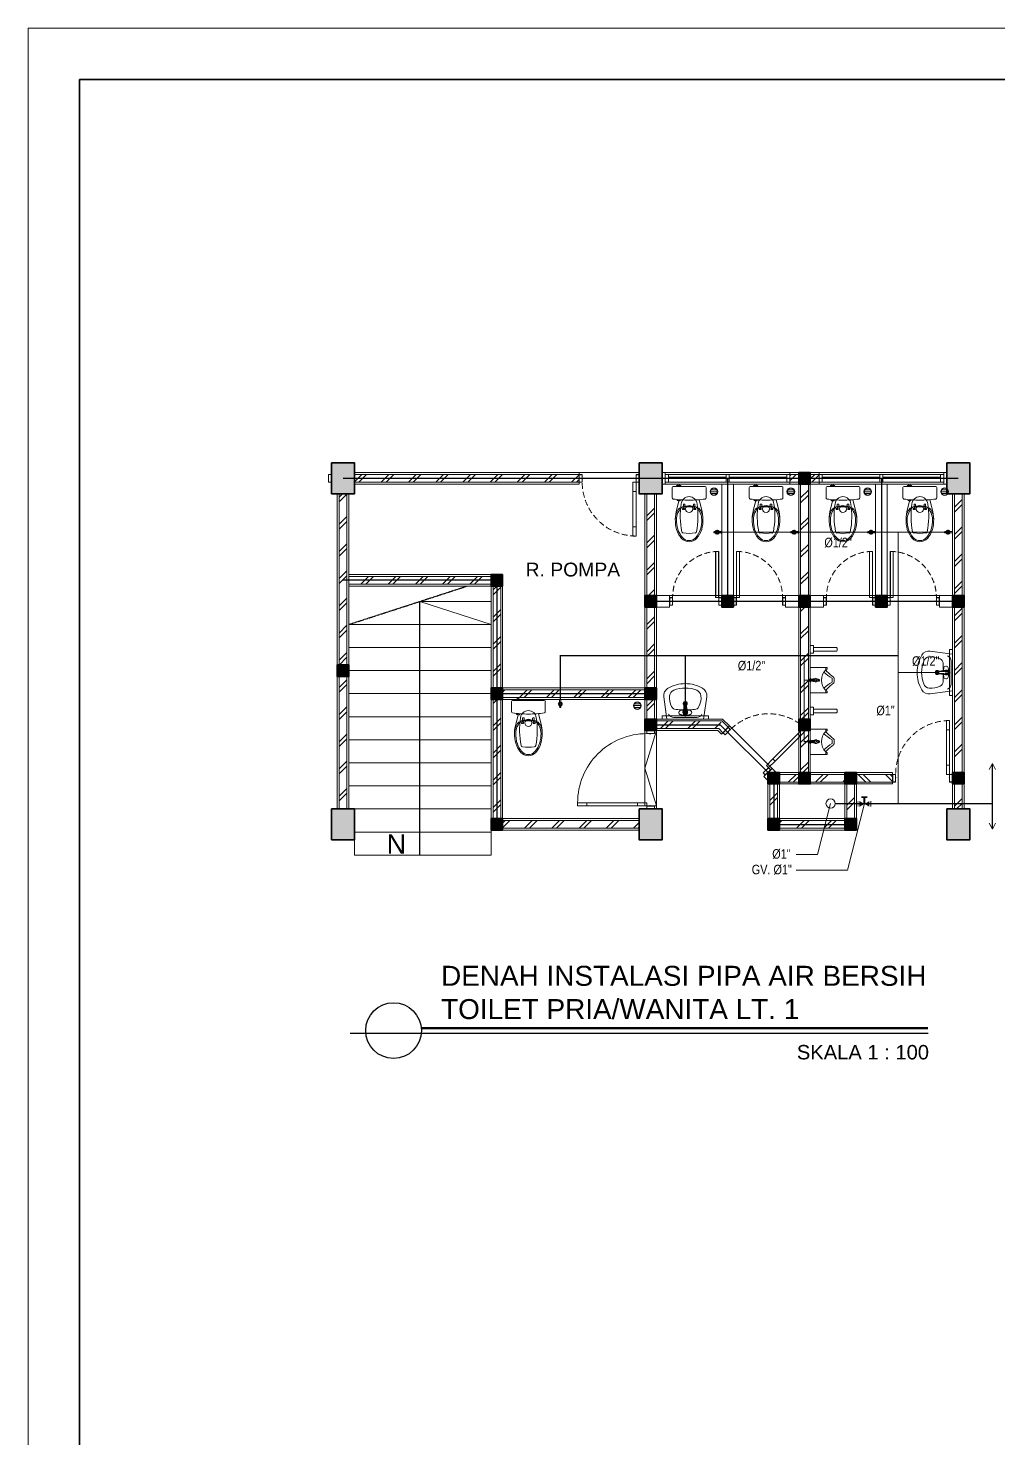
# Model space of a CAD drawing. Header units: millimetres. Extents: x -11 to 37583, y -101 to 28664.
# Drawn here: x 2857 to 6639, y 23164 to 28664 of the extents above; entities that cross this region are included whole.
import ezdxf
from ezdxf.enums import TextEntityAlignment as Align

# ---------------------------------------------------------------- set-up
doc = ezdxf.new("R2010")
doc.units = ezdxf.units.MM
for name, pattern in [('CENTER', [2, 1.25, -0.25, 0.25, -0.25]), ('DASHDOT', [1, 0.5, -0.25, 0, -0.25]), ('DASHED', [0.75, 0.5, -0.25]), ('HIDDEN', [0.375, 0.25, -0.125])]:
    doc.linetypes.add(name, pattern=pattern)
for name, color, linetype, lineweight in [('ars', 11, 'Continuous', 5), ('dinding', 5, 'Continuous', 15), ('GRS KOP', 1, 'Continuous', 35), ('KOLOM', 1, 'Continuous', 30), ('kop', 7, 'Continuous', 20), ('kus', 63, 'Continuous', 15), ('KUSEN', 30, 'Continuous', 15), ('lan', 7, 'Continuous', 15), ('not', 7, 'Continuous', 20), ('PIPA AIR BERSIH', 81, 'CENTER', 18), ('SANITAIR', 4, 'Continuous', 5), ('sol kol', 8, 'Continuous', 0)]:
    doc.layers.add(name, color=color, linetype=linetype, lineweight=lineweight)
doc.layers.add('as', color=1, linetype='Continuous', plot=False)
for name, color, linetype in [('D1', 1, 'Continuous'), ('D2', 3, 'Continuous'), ('HT', 8, 'Continuous')]:
    doc.layers.add(name, color=color, linetype=linetype)
doc.styles.add('BARU', font='complex.shx')
doc.styles.add('NOT', font='ARIALN.TTF')
doc.styles.get("Standard").update_dxf_attribs({"font": 'arial.ttf'})
doc.styles.add('style2', font='verdana.ttf')
pattern_1 = [(45, (4534.62, 22632.39), (-53.033, 53.033), []), (45, (4553.37, 22632.39), (-53.033, 53.033), [])]

# ---------------------------------------------------------------- blocks, each defined once
blk = doc.blocks.new('K1')
at = {"layer": 'KOLOM'}
blk.add_lwpolyline([(0.2, 0.15), (-0.2, 0.15), (-0.2, -0.15), (0.2, -0.15), (0.2, 0.15)], dxfattribs=at)
blk = doc.blocks.new('P 70')
at = {"linetype": 'HIDDEN', "ltscale": 0.3}
blk.add_lwpolyline([(-0.74, 0.1, -0.414214), (-0.04, 0.8, -1.303225)], format="xyb", dxfattribs=at)
for points in [[(-0.04, 0.8), (-0.08, 0.8), (-0.08, 0.68), (-0.04, 0.68)], [(-0.04, 0.68), (-0.08, 0.68), (-0.08, 0.22), (-0.04, 0.22)], [(-0.04, 0.1), (-0.08, 0.1), (-0.08, 0.22), (-0.04, 0.22)], [(-0.735, 0.06), (-0.74, 0.06), (-0.74, 0.061), (-0.74, 0.1), (-0.78, 0.1), (-0.78, 0), (-0.74, 0), (-0.74, 0.056), (-0.735, 0.058)], [(-0.742, 0.002), (-0.778, 0.002), (-0.778, 0.098), (-0.742, 0.098)], [(-0.045, 0.06), (-0.04, 0.06), (-0.04, 0.061), (-0.04, 0.1), (0, 0.1), (0, 0), (-0.04, 0), (-0.04, 0.056), (-0.045, 0.058)], [(-0.038, 0.002), (-0.002, 0.002), (-0.002, 0.098), (-0.038, 0.098)]]:
    blk.add_lwpolyline(points, close=True)
blk = doc.blocks.new('KP')
at = {"layer": 'KOLOM'}
blk.add_lwpolyline([(0.075, -0.075), (-0.075, -0.075), (-0.075, 0.075), (0.075, 0.075), (0.075, -0.075)], dxfattribs=at)
blk = doc.blocks.new('washtafel L237 a')
for p, q in [((-0.279, -0.289), (-0.238, 0)), ((-0.238, 0), (0, 0)), ((0.238, 0), (0, 0)), ((0.279, -0.289), (0.238, 0)), ((-0.148, -0.019), (0, -0.019)), ((0, -0.179), (-0.006, -0.179)), ((0.148, -0.019), (0, -0.019)), ((0, -0.179), (0.006, -0.179)), ((0, -0.193), (-0.007, -0.193)), ((0, -0.202), (-0.007, -0.202)), ((0, -0.193), (0.007, -0.193)), ((0, -0.202), (0.007, -0.202))]:
    blk.add_line(p, q)
for centre, radius in [((-0.011, -0.085), 0.00488), ((0, -0.043), 0.00695), ((0, -0.043), 0.00529), ((0.011, -0.085), 0.00488)]:
    blk.add_circle(centre, radius)
for centre, radius, start, end in [((-0.148, -0.093), 0.0742, 90.0661, 157.5039), ((0.068, -0.281), 0.273, 154.0541, 184.6243), ((-0.117, -0.191), 0.0678, 92.544, 154.459), ((0.012, -2.103), 1.984, 91.1939, 93.8059), ((-0.055, -0.085), 0.0285, 98.132, 275.8135), ((-0.002, -0.336), 0.286, 89.6669, 101.6651), ((-0.049, -0.147), 0.0337, 40.1188, 95.4553), ((0, -0.084), 0.0312, 89.6915, 225.3566), ((-0.528, -0.216), 0.513, 2.5647, 13.8912), ((0.001, -0.2), 0.0272, 129.5111, 54.4666), ((0, -0.084), 0.0231, 89.5833, 212.8124), ((0.001, -0.2), 0.0234, 136.8784, 48.8129), ((-0.04, -0.126), 0.0267, 4.6349, 46.9394), ((-0.045, -0.113), 0.03, 5.694, 32.8124), ((-0.623, -0.171), 0.611, 359.8012, 5.694), ((-0.006, -0.173), 0.006, 179.8012, 270), ((0.002, -0.336), 0.286, 78.3349, 90.3331), ((0, -0.084), 0.0312, 314.6434, 90.3085), ((0, -0.084), 0.0231, 327.1876, 90.4167), ((0.006, -0.173), 0.006, 270, 0.1988), ((0.623, -0.171), 0.611, 174.306, 180.1988), ((0.04, -0.126), 0.0267, 133.0606, 175.3651), ((0.045, -0.113), 0.03, 147.1876, 174.306), ((0.528, -0.216), 0.513, 166.1088, 177.4353), ((0.049, -0.147), 0.0337, 84.5447, 139.8812), ((-0.012, -2.103), 1.984, 86.1941, 88.8061), ((0.055, -0.085), 0.0285, 264.1865, 81.868), ((0.117, -0.191), 0.0678, 25.541, 87.456), ((0.148, -0.093), 0.0742, 22.4961, 89.9339), ((-0.068, -0.281), 0.273, 355.3757, 25.9459), ((-0.17, -0.305), 0.11, 171.786, 240.1395), ((-0.119, -0.294), 0.0858, 186.0548, 250.1625), ((-0.007, -0.184), 0.009, 183.4751, 270), ((-0.007, -0.193), 0.009, 182.5647, 270), ((0.001, -0.2), 0.0119, 184.4951, 2.4242), ((0.007, -0.184), 0.009, 270, 356.5249), ((0.007, -0.193), 0.009, 270, 357.4353), ((0.119, -0.294), 0.0858, 289.8375, 353.9452), ((0.17, -0.305), 0.11, 299.8605, 8.214), ((-0.003, -0.017), 0.443, 239.9631, 270.4171), ((-0.001, 0.003), 0.406, 248.7209, 270.1375), ((0.001, 0.003), 0.406, 269.8625, 291.2791), ((0.003, -0.017), 0.443, 269.5829, 300.0369)]:
    blk.add_arc(centre, radius, start, end)
blk = doc.blocks.new('URINOIR ATAS')
for p, q in [((-0.165, 0), (-0.165, 0.215)), ((-0.16, 0.22), (-0.147, 0.22)), ((-0.133, 0.201), (-0.16, 0.201)), ((-0.133, 0.201), (-0.143, 0.218)), ((-0.027, 0.31), (0, 0.31)), ((-0.02, 0.286), (0, 0.286)), ((0.027, 0.31), (0, 0.31)), ((0.02, 0.286), (0, 0.286)), ((0.133, 0.201), (0.143, 0.218)), ((0.133, 0.201), (0.16, 0.201)), ((0.16, 0.22), (0.147, 0.22)), ((0.165, 0), (0.165, 0.215)), ((-0.165, 0), (0, 0)), ((-0.009, 0.01), (-0.026, 0)), ((-0.013, -0.017), (-0.013, 0)), ((-0.012, 0.117), (0.011, 0.117)), ((-0.011, 0.107), (0.011, 0.107)), ((-0.011, 0.097), (0.011, 0.097)), ((-0.009, 0.112), (-0.009, 0.107)), ((-0.009, 0.01), (0.011, 0.01)), ((-0.007, 0.113), (0.008, 0.113)), ((-0.003, 0.117), (-0.003, 0.113)), ((0.165, 0), (0, 0)), ((0.003, 0.117), (0.003, 0.113)), ((0.009, 0.112), (0.009, 0.107)), ((0.011, 0.01), (0.026, 0)), ((0.013, 0), (0.013, -0.017)), ((0.013, -0.017), (-0.013, -0.017))]:
    blk.add_line(p, q)
for points in [[(-0.011, 0.107, 0.164804), (-0.012, 0.107, 0.105758), (-0.013, 0.106, 0.068984), (-0.014, 0.104, 0.055178), (-0.014, 0.102, 0.055178), (-0.014, 0.1, 0.068984), (-0.013, 0.099, 0.105758), (-0.012, 0.098, 0.164804), (-0.011, 0.097, 0.164804), (-0.01, 0.098, 0.105758), (-0.009, 0.099, 0.068984), (-0.009, 0.1, 0.055178), (-0.009, 0.102, 0.055178), (-0.009, 0.104, 0.068984), (-0.009, 0.106, 0.105758), (-0.01, 0.107, 0.164804)], [(0, 0.097, 0.070821), (0.003, 0.098, 0.082428), (0.005, 0.099, 0.106823), (0.007, 0.101, 0.13413), (0.007, 0.102, 0.13413), (0.007, 0.104, 0.106823), (0.005, 0.106, 0.082428), (0.003, 0.107, 0.070821), (0, 0.107, 0.070821), (-0.003, 0.107, 0.082428), (-0.005, 0.106, 0.106823), (-0.007, 0.104, 0.13413), (-0.007, 0.102, 0.13413), (-0.007, 0.101, 0.106823), (-0.005, 0.099, 0.082428), (-0.003, 0.098, 0.070821)], [(0.011, 0.107, 0.164804), (0.01, 0.107, 0.105758), (0.009, 0.106, 0.068984), (0.009, 0.104, 0.055178), (0.008, 0.102, 0.055178), (0.009, 0.1, 0.068984), (0.009, 0.099, 0.105758), (0.01, 0.098, 0.164804), (0.011, 0.097, 0.164804), (0.012, 0.098, 0.105758), (0.013, 0.099, 0.068984), (0.013, 0.1, 0.055178), (0.014, 0.102, 0.055178), (0.014, 0.104, 0.068984), (0.013, 0.106, 0.105758), (0.012, 0.107, 0.164804)]]:
    blk.add_lwpolyline(points, format="xyb", close=True)
blk.add_lwpolyline([(0.007, 0.061), (0.013, 0.072), (0.007, 0.082), (-0.006, 0.082), (-0.012, 0.072), (-0.006, 0.061)], close=True)
for centre, radius in [((0, 0.072), 0.025), ((0, 0.032), 0.0106), ((0, 0.032), 0.00723)]:
    blk.add_circle(centre, radius)
for centre, radius, start, end in [((-0.16, 0.215), 0.005, 90, 180), ((-0.16, 0.196), 0.005, 90, 180), ((-0.147, 0.215), 0.005, 30.5859, 90), ((-0.151, 0.256), 0.055, 287.3602, 311.4179), ((0.001, 0.332), 0.187, 224.1477, 269.6422), ((-0.614, 0.718), 0.709, 314.7654, 324.2179), ((-0.477, 0.536), 0.518, 315.9836, 330.7336), ((-0.027, 0.295), 0.0148, 90, 144.2179), ((-0.02, 0.28), 0.00593, 90, 150.7336), ((-0.001, 0.332), 0.187, 270.3578, 315.8523), ((0.02, 0.28), 0.00593, 29.2664, 90), ((0.477, 0.536), 0.518, 209.2664, 224.0164), ((0.027, 0.295), 0.0148, 35.7821, 90), ((0.614, 0.718), 0.709, 215.7821, 225.2346), ((0.151, 0.256), 0.055, 228.5821, 252.6398), ((0.147, 0.215), 0.005, 90, 149.4141), ((0.16, 0.215), 0.005, 0, 90), ((0.16, 0.196), 0.005, 0, 90), ((0.12, 0.057), 0.137, 181.3482, 199.9236), ((0, 0.106), 0.0162, 43.0169, 136.9831), ((-0.007, 0.112), 0.00119, 90, 180), ((0.008, 0.112), 0.00119, 0, 90), ((-0.19, 0.062), 0.208, 345.4703, 357.6692)]:
    blk.add_arc(centre, radius, start, end)
blk = doc.blocks.new('P 60')
at = {"linetype": 'HIDDEN', "ltscale": 0.3}
blk.add_lwpolyline([(-0.64, 0.1, -0.414214), (-0.04, 0.7, -1.303225)], format="xyb", dxfattribs=at)
for points in [[(-0.04, 0.7), (-0.04, 0.1), (-0.08, 0.1), (-0.08, 0.7)], [(-0.042, 0.698), (-0.042, 0.102), (-0.078, 0.102), (-0.078, 0.698)], [(-0.635, 0.06), (-0.64, 0.06), (-0.64, 0.061), (-0.64, 0.1), (-0.68, 0.1), (-0.68, 0), (-0.64, 0), (-0.64, 0.056), (-0.635, 0.058)], [(-0.642, 0.002), (-0.678, 0.002), (-0.678, 0.098), (-0.642, 0.098)], [(-0.045, 0.06), (-0.04, 0.06), (-0.04, 0.061), (-0.04, 0.1), (0, 0.1), (0, 0), (-0.04, 0), (-0.04, 0.056), (-0.045, 0.058)], [(-0.038, 0.002), (-0.002, 0.002), (-0.002, 0.098), (-0.038, 0.098)]]:
    blk.add_lwpolyline(points, close=True)
blk = doc.blocks.new('KRAN ATAS')
for p, q in [((-0.019, 0.001), (-0.019, 0)), ((-0.019, 0), (0, 0)), ((-0.018, 0.002), (0, 0.002)), ((-0.009, 0.006), (-0.009, 0.04)), ((0.018, 0.002), (0, 0.002)), ((0.019, 0), (0, 0)), ((0.009, 0.006), (0.009, 0.04)), ((0.019, 0.001), (0.019, 0))]:
    blk.add_line(p, q)
for centre, radius, start, end in [((-0.021, 0.06), 0.0057, 92.509, 270.0343), ((-0.02, 0.06), 0.0057, 105.45, 257.2407), ((0, 0.06), 0.0223, 89.786, 270.2141), ((-0.015, 0.075), 0.0057, 47.464, 224.6597), ((-0.015, 0.074), 0.0057, 60.3207, 212.5415), ((-0.014, 0.046), 0.0057, 154.4974, 295.7282), ((-0.015, 0.045), 0.0057, 142.579, 307.6346), ((-0.018, 0.001), 0.0005, 90, 180), ((0, 0.06), 0.0162, 89.7094, 270.2949), ((-0.013, 0.006), 0.004, 270, 0), ((-0.041, 0.09), 0.0331, 343.1048, 7.2203), ((0, 0.06), 0.0102, 89.532, 270.4679), ((0, 0.096), 0.00865, 90, 191.4881), ((0, 0.08), 0.0057, 89.095, 165.324), ((0, 0.079), 0.0057, 89.095, 152.5938), ((0, 0.041), 0.0057, 205.9652, 266.0615), ((0, 0.04), 0.0057, 191.86, 266.0615), ((0, 0.096), 0.00865, 348.5119, 90), ((0, 0.08), 0.0057, 14.676, 90.905), ((0, 0.079), 0.0057, 27.4062, 90.905), ((0, 0.06), 0.0223, 269.7859, 90.214), ((0, 0.06), 0.0162, 269.7051, 90.2906), ((0, 0.06), 0.0102, 269.5321, 90.468), ((0, 0.04), 0.0057, 273.9385, 348.14), ((0, 0.041), 0.0057, 273.9385, 334.0348), ((0.041, 0.09), 0.0331, 172.7797, 196.8952), ((0.013, 0.006), 0.004, 180, 270), ((0.015, 0.045), 0.0057, 232.3654, 37.421), ((0.015, 0.075), 0.0057, 315.3403, 132.536), ((0.015, 0.074), 0.0057, 327.4585, 119.6793), ((0.014, 0.046), 0.0057, 244.2718, 25.5026), ((0.018, 0.001), 0.0005, 0, 90), ((0.021, 0.06), 0.0057, 269.9657, 87.491), ((0.02, 0.06), 0.0057, 282.7593, 74.55)]:
    blk.add_arc(centre, radius, start, end)
blk = doc.blocks.new('CLOSET ATAS')
for p, q in [((0, 0.207), (0, 0)), ((0.014, 0.22), (0.148, 0.22)), ((0, -0.206), (0, 0)), ((0.171, 0.13), (0.294, 0.161)), ((0.228, 0.073), (0.228, 0.058)), ((0.231, 0.075), (0.273, 0.075)), ((0.231, 0.055), (0.256, 0.055)), ((0.256, 0.055), (0.259, 0.063)), ((0.256, 0.055), (0.256, 0)), ((0.256, -0.055), (0.256, 0)), ((0.259, 0.063), (0.273, 0.063)), ((0.266, 0.075), (0.266, 0.088)), ((0.266, 0.063), (0.266, 0)), ((0.266, -0.063), (0.266, 0)), ((0.273, 0.075), (0.273, 0.063)), ((0.282, 0.125), (0.282, 0.107)), ((0.285, 0.085), (0.285, 0.065)), ((0.296, 0.088), (0.288, 0.088)), ((0.296, 0.062), (0.288, 0.062)), ((0.299, 0.085), (0.299, 0.065)), ((-0.013, -0.124), (-0.031, -0.124)), ((-0.031, -0.124), (-0.031, -0.146)), ((-0.031, -0.146), (-0.013, -0.146)), ((-0.013, -0.107), (-0.013, -0.164)), ((0.171, -0.138), (0.185, -0.138)), ((0.173, -0.116), (0.185, -0.116)), ((0.173, -0.151), (0.173, -0.138)), ((0.175, -0.154), (0.182, -0.154)), ((0.184, -0.138), (0.184, -0.151)), ((0.188, -0.119), (0.188, -0.136)), ((0.188, -0.134), (0.294, -0.161)), ((0.228, -0.073), (0.228, -0.058)), ((0.231, -0.055), (0.256, -0.055)), ((0.231, -0.075), (0.273, -0.075)), ((0.256, -0.055), (0.259, -0.063)), ((0.259, -0.063), (0.273, -0.063)), ((0.266, -0.075), (0.266, -0.088)), ((0.273, -0.075), (0.273, -0.063)), ((0.282, -0.125), (0.282, -0.107)), ((0.285, -0.065), (0.285, -0.085)), ((0.296, -0.062), (0.288, -0.062)), ((0.296, -0.088), (0.288, -0.088)), ((0.299, -0.065), (0.299, -0.085)), ((0.014, -0.22), (0.148, -0.22))]:
    blk.add_line(p, q)
blk.add_circle((0.292, 0), 0.046)
for centre, radius, start, end in [((0.014, 0.207), 0.0135, 90, 180), ((0.148, 0.205), 0.015, 8.087, 90), ((-1.27, 0.004), 1.447, 359.8599, 8.087), ((0.235, 0), 0.103, 95.4936, 264.5064), ((-1.27, -0.004), 1.447, 351.913, 0.1401), ((0.385, -0.951), 1.066, 79.0461, 98.6197), ((0.231, 0.073), 0.00271, 90, 180), ((0.231, 0.058), 0.00271, 180, 270), ((0.271, 0.088), 0.005, 138.7405, 180), ((0.429, -0.051), 0.215, 89.4826, 138.7405), ((0.287, 0.125), 0.005, 128.7411, 180), ((0.429, -0.051), 0.231, 89.4826, 128.7411), ((0.288, 0.085), 0.00307, 90, 180), ((0.288, 0.065), 0.00307, 180, 270), ((0.431, -0.32), 0.5, 75.2789, 105.8515), ((0.296, 0.085), 0.00307, 0, 90), ((0.296, 0.065), 0.00307, 270, 0), ((0.431, -0.32), 0.484, 75.2789, 90), ((0.465, -0.141), 0.302, 48.5371, 73.1314), ((0.465, -0.141), 0.318, 48.5371, 73.1314), ((0.585, 0.076), 0.02, 7.8459, 81.6038), ((0.035, 0), 0.575, 352.1541, 7.8459), ((0.59, 0), 0.114, 0, 48.6581), ((0.59, 0), 0.114, 311.3419, 0), ((0.59, 0), 0.13, 0, 48.6581), ((0.59, 0), 0.13, 311.3419, 0), ((-0.016, -0.123), 0.0171, 24.4122, 79.3868), ((-0.016, -0.147), 0.0171, 280.6132, 335.5878), ((0.175, -0.151), 0.00271, 180, 270), ((0.182, -0.151), 0.00271, 270, 0), ((0.185, -0.119), 0.00271, 0, 90), ((0.185, -0.136), 0.00271, 270, 0), ((0.385, 0.948), 1.063, 261.358, 280.9763), ((0.231, -0.058), 0.00271, 90, 180), ((0.231, -0.073), 0.00271, 180, 270), ((0.271, -0.088), 0.005, 180, 221.2595), ((0.429, 0.051), 0.215, 221.2595, 270.5174), ((0.287, -0.125), 0.005, 180, 231.2589), ((0.429, 0.051), 0.231, 231.2589, 270.5174), ((0.288, -0.065), 0.00307, 90, 180), ((0.288, -0.085), 0.00307, 180, 270), ((0.431, 0.32), 0.5, 254.1485, 284.7211), ((0.296, -0.065), 0.00307, 0, 90), ((0.296, -0.085), 0.00307, 270, 0), ((0.431, 0.32), 0.484, 270, 284.7211), ((0.465, 0.141), 0.302, 286.8686, 311.4629), ((0.465, 0.141), 0.318, 286.8686, 311.4629), ((0.585, -0.076), 0.02, 278.3962, 352.1541), ((0.014, -0.206), 0.0135, 180, 270), ((0.148, -0.205), 0.015, 270, 351.913)]:
    blk.add_arc(centre, radius, start, end)
blk = doc.blocks.new('*X4')
at = {"color": 0}
for p, q in [((18.491, 19.193), (18.579, 19.193)), ((18.499, 19.218), (18.572, 19.218)), ((18.499, 19.168), (18.572, 19.168))]:
    blk.add_line(p, q, dxfattribs=at)
blk = doc.blocks.new('SFLOOR')
for radius in [0.05, 0.0442]:
    blk.add_circle((0, 0), radius)
blk.add_blockref('*X4', (-18.535, -19.193))
blk = doc.blocks.new('NOTASI RUANG')
at = {"layer": 'not'}
for height, p in [(0.26, (-0.011, 0.3)), (0.175, (-0.009, -0.017))]:
    blk.add_attdef('RUANG', text='', height=height, dxfattribs=at).set_placement(p, align=Align.MIDDLE_CENTER)
blk = doc.blocks.new('GV')
at = {"layer": 'PIPA AIR BERSIH'}
h = blk.add_hatch(color=256, dxfattribs=at)
h.paths.add_polyline_path([(-64, -51), (-64, -125), (0, -88)])
h.paths.add_polyline_path([(0, -88), (65, -125), (65, -51)])
at = {"layer": 'PIPA AIR BERSIH', "linetype": 'DASHDOT', "ltscale": 500}
for points, const_width in [([(39, 0), (-39, 0)], 25), ([(0, -84), (0, 0)], 25), ([(-83, -51), (-83, -125)], 10), ([(83, -51), (83, -125)], 10)]:
    blk.add_lwpolyline(points, dxfattribs=dict(at, const_width=const_width))
blk = doc.blocks.new('kop')
at = {"layer": 'GRS KOP'}
blk.add_lwpolyline([(1, 54), (83, 54), (83, 1), (1, 1)], close=True, dxfattribs=at)
at = {"layer": 'kop', "color": 7}
for p, q in [((84, 55), (0, 55)), ((0, 55), (0, 0))]:
    blk.add_line(p, q, dxfattribs=at)
at = {"layer": 'kop', "style": 'BARU', "flags": 4}
for p, height in [((73.8, 5.4), 0.35), ((80.303, 5.382), 0.25), ((73.8, 4.9), 0.35), ((80.303, 4.882), 0.25), ((73.8, 4.4), 0.35), ((80.303, 4.382), 0.25)]:
    blk.add_attdef('-', p, '', height=height, dxfattribs=at)
at = {"layer": 'kop', "flags": 4}
for tag, p in [('AR-00', (78.057, 2.648)), ('00', (81.238, 2.647))]:
    blk.add_attdef(tag, text='', height=0.35, dxfattribs=at).set_placement(p, align=Align.MIDDLE)

msp = doc.modelspace()

# ---------------------------------------------------------------- hatches: boundary and pattern name
at = {"layer": 'ars'}
h = msp.add_hatch(dxfattribs=at)
h.set_pattern_fill('TEMBOK', color=256, scale=75)
h.set_pattern_definition(pattern_1)
h.paths.add_polyline_path([(4129.6, 26922.4), (5005.6, 26922.4), (5005.6, 26892.4), (4129.6, 26892.4)])
h = msp.add_hatch(dxfattribs=at)
h.set_pattern_fill('TEMBOK', color=256, scale=75)
h.set_pattern_definition([(45, (5650.62, 23982.39), (-53.033, 53.033), []), (45, (5669.37, 23982.39), (-53.033, 53.033), [])])
h.paths.add_polyline_path([(5862.1, 26922.4), (5827.6, 26922.4), (5827.6, 26892.4), (5862.1, 26892.4)])
h = msp.add_hatch(dxfattribs=at)
h.set_pattern_fill('TEMBOK', color=256, scale=75)
h.set_pattern_definition([(45, (5742.12, 23982.39), (-53.033, 53.033), []), (45, (5760.87, 23982.39), (-53.033, 53.033), [])])
h.paths.add_polyline_path([(5941.6, 26922.4), (5907.1, 26922.4), (5907.1, 26892.4), (5941.6, 26892.4)])
h = msp.add_hatch(dxfattribs=at)
h.set_pattern_fill('TEMBOK', color=256, scale=75)
h.set_pattern_definition(pattern_1)
h.paths.add_polyline_path([(4099.6, 25617.4), (4099.6, 26847.4), (4069.6, 26847.4), (4069.6, 25617.4)])
h = msp.add_hatch(dxfattribs=at)
h.set_pattern_fill('TEMBOK', color=256, scale=75)
h.set_pattern_definition(pattern_1)
h.paths.add_polyline_path([(5299.6, 26089.9), (5299.6, 26847.4), (5269.6, 26847.4), (5269.6, 26089.9)])
h = msp.add_hatch(dxfattribs=at)
h.set_pattern_fill('TEMBOK', color=256, scale=75)
h.set_pattern_definition(pattern_1)
h.paths.add_polyline_path([(5869.6, 26884.9), (5869.6, 25759.9), (5899.6, 25759.9), (5899.6, 26884.9)])
h = msp.add_hatch(dxfattribs=at)
h.set_pattern_fill('TEMBOK', color=256, scale=75)
h.set_pattern_definition(pattern_1)
h.paths.add_polyline_path([(6499.6, 25617.4), (6499.6, 26847.4), (6469.6, 26847.4), (6469.6, 25617.4)])
h = msp.add_hatch(dxfattribs=at)
h.set_pattern_fill('TEMBOK', color=256, scale=75)
h.set_pattern_definition(pattern_1)
h.paths.add_polyline_path([(4107.1, 26524.9), (4662.1, 26524.9), (4662.1, 26494.9), (4107.1, 26494.9)])
h = msp.add_hatch(dxfattribs=at)
h.set_pattern_fill('TEMBOK', color=256, scale=75)
h.set_pattern_definition([(45, (4542.12, 22632.39), (-53.033, 53.033), []), (45, (4560.87, 22632.39), (-53.033, 53.033), [])])
h.paths.add_polyline_path([(4699.6, 25579.9), (4699.6, 26487.4), (4669.6, 26487.4), (4669.6, 25579.9)])
h = msp.add_hatch(dxfattribs=at)
h.set_pattern_fill('TEMBOK', color=256, scale=75)
h.set_pattern_definition(pattern_1)
h.paths.add_polyline_path([(5262.1, 26082.4), (4677.1, 26082.4), (4677.1, 26052.4), (5262.1, 26052.4)])
h = msp.add_hatch(dxfattribs=at)
h.set_pattern_fill('TEMBOK', color=256, scale=75)
h.set_pattern_definition(pattern_1)
h.paths.add_polyline_path([(5269.6, 26044.9), (5269.6, 25968.4), (5299.6, 25968.4), (5299.6, 26044.9)])
h = msp.add_hatch(dxfattribs=at)
h.set_pattern_fill('TEMBOK', color=256, scale=75)
h.set_pattern_definition([(45, (4534.62, 23020.89), (-53.033, 53.033), []), (45, (4553.37, 23020.89), (-53.033, 53.033), [])])
h.paths.add_polyline_path([(5307.1, 25960.9), (5562.3, 25960.9), (5549.9, 25930.9), (5307.1, 25930.9)])
h = msp.add_hatch(dxfattribs=at)
h.set_pattern_fill('TEMBOK', color=256, scale=75)
h.set_pattern_definition(pattern_1)
h.paths.add_polyline_path([(6042.1, 25752.4), (5787.1, 25752.4), (5787.1, 25722.4), (6042.1, 25722.4)])
h = msp.add_hatch(dxfattribs=at)
h.set_pattern_fill('TEMBOK', color=256, scale=75)
h.set_pattern_definition([(135, (7992.12, 22812.39), (53.033, 53.033), []), (135, (7973.37, 22812.39), (53.033, 53.033), [])])
h.paths.add_polyline_path([(6087.1, 25752.4), (6228.1, 25752.4), (6228.1, 25722.4), (6087.1, 25722.4)])
h = msp.add_hatch(dxfattribs=at)
h.set_pattern_fill('TEMBOK', color=256, scale=75)
h.set_pattern_definition(pattern_1)
h.paths.add_polyline_path([(5749.6, 25714.9), (5749.6, 25579.9), (5779.6, 25579.9), (5779.6, 25714.9)])
h = msp.add_hatch(dxfattribs=at)
h.set_pattern_fill('TEMBOK', color=256, scale=75)
h.set_pattern_definition(pattern_1)
h.paths.add_polyline_path([(6049.6, 25714.9), (6049.6, 25579.9), (6079.6, 25579.9), (6079.6, 25714.9)])
h = msp.add_hatch(dxfattribs=at)
h.set_pattern_fill('TEMBOK', color=256, scale=75)
h.set_pattern_definition(pattern_1)
h.paths.add_polyline_path([(5239.6, 25572.4), (4707.1, 25572.4), (4707.1, 25542.4), (5239.6, 25542.4)])
h = msp.add_hatch(dxfattribs=at)
h.set_pattern_fill('TEMBOK', color=256, scale=75)
h.set_pattern_definition(pattern_1)
h.paths.add_polyline_path([(6042.1, 25572.4), (5787.1, 25572.4), (5787.1, 25542.4), (6042.1, 25542.4)])
at = {"layer": 'sol kol'}
for points in [[(4039.6, 26967.4), (4039.6, 26847.4), (4129.6, 26847.4), (4129.6, 26967.4)], [(5239.6, 26967.4), (5239.6, 26847.4), (5329.6, 26847.4), (5329.6, 26967.4)], [(6439.6, 26967.4), (6439.6, 26847.4), (6529.6, 26847.4), (6529.6, 26967.4)], [(5862.1, 26929.9), (5907.1, 26929.9), (5907.1, 26884.9), (5862.1, 26884.9)], [(4707.1, 26532.4), (4662.1, 26532.4), (4662.1, 26487.4), (4707.1, 26487.4)], [(5262.1, 26449.9), (5307.1, 26449.9), (5307.1, 26404.9), (5262.1, 26404.9)], [(5562.1, 26449.9), (5607.1, 26449.9), (5607.1, 26404.9), (5562.1, 26404.9)], [(5862.1, 26449.9), (5907.1, 26449.9), (5907.1, 26404.9), (5862.1, 26404.9)], [(6162.1, 26449.9), (6207.1, 26449.9), (6207.1, 26404.9), (6162.1, 26404.9)], [(6462.1, 26449.9), (6507.1, 26449.9), (6507.1, 26404.9), (6462.1, 26404.9)], [(4107.1, 26179.9), (4062.1, 26179.9), (4062.1, 26134.9), (4107.1, 26134.9)], [(4707.1, 26089.9), (4662.1, 26089.9), (4662.1, 26044.9), (4707.1, 26044.9)], [(5307.1, 26089.9), (5262.1, 26089.9), (5262.1, 26044.9), (5307.1, 26044.9)], [(5307.1, 25968.4), (5262.1, 25968.4), (5262.1, 25923.4), (5307.1, 25923.4)], [(5862.1, 25968.4), (5907.1, 25968.4), (5907.1, 25923.4), (5862.1, 25923.4)], [(5742.1, 25759.9), (5787.1, 25759.9), (5787.1, 25714.9), (5742.1, 25714.9)], [(5862.1, 25759.9), (5907.1, 25759.9), (5907.1, 25714.9), (5862.1, 25714.9)], [(6042.1, 25759.9), (6087.1, 25759.9), (6087.1, 25714.9), (6042.1, 25714.9)], [(6462.1, 25759.9), (6507.1, 25759.9), (6507.1, 25714.9), (6462.1, 25714.9)], [(4039.6, 25617.4), (4039.6, 25497.4), (4129.6, 25497.4), (4129.6, 25617.4)], [(4707.1, 25579.9), (4662.1, 25579.9), (4662.1, 25534.9), (4707.1, 25534.9)], [(5239.6, 25617.4), (5239.6, 25497.4), (5329.6, 25497.4), (5329.6, 25617.4)], [(5742.1, 25579.9), (5787.1, 25579.9), (5787.1, 25534.9), (5742.1, 25534.9)], [(6042.1, 25579.9), (6087.1, 25579.9), (6087.1, 25534.9), (6042.1, 25534.9)], [(6439.6, 25617.4), (6439.6, 25497.4), (6529.6, 25497.4), (6529.6, 25617.4)]]:
    msp.add_hatch(color=256, dxfattribs=at).paths.add_polyline_path(points)

# ---------------------------------------------------------------- linework, layer by layer
at = {"linetype": 'DASHDOT'}
msp.add_line((4107.1, 26337.4), (4569.6, 26487.4), dxfattribs=at)
msp.add_line((4384.6, 25437.4), (4384.6, 26427.4))
at = {"layer": 'ars'}
for p, q in [((5307.1, 25960.9), (5562.3, 25960.9)), ((5307.1, 25930.9), (5307.1, 25960.9)), ((5587.3, 25936), (5562.3, 25960.9)), ((5549.9, 25930.9), (5307.1, 25930.9)), ((5566, 25914.7), (5549.9, 25930.9))]:
    msp.add_line(p, q, dxfattribs=at)
for points in [[(4129.6, 26922.4), (5005.6, 26922.4), (5005.6, 26892.4), (4129.6, 26892.4)], [(5862.1, 26922.4), (5827.6, 26922.4), (5827.6, 26892.4), (5862.1, 26892.4)], [(5941.6, 26922.4), (5907.1, 26922.4), (5907.1, 26892.4), (5941.6, 26892.4)], [(4099.6, 25617.4), (4099.6, 26847.4), (4069.6, 26847.4), (4069.6, 25617.4)], [(5299.6, 26089.9), (5299.6, 26847.4), (5269.6, 26847.4), (5269.6, 26089.9)], [(5869.6, 26884.9), (5869.6, 25759.9), (5899.6, 25759.9), (5899.6, 26884.9)], [(6499.6, 25617.4), (6499.6, 26847.4), (6469.6, 26847.4), (6469.6, 25617.4)], [(4107.1, 26524.9), (4662.1, 26524.9), (4662.1, 26494.9), (4107.1, 26494.9)], [(4699.6, 25579.9), (4699.6, 26487.4), (4669.6, 26487.4), (4669.6, 25579.9)], [(5920.1, 26224.9), (5920.1, 26254.9), (5907.1, 26254.9), (5907.1, 26224.9)], [(5262.1, 26082.4), (4677.1, 26082.4), (4677.1, 26052.4), (5262.1, 26052.4)], [(5269.6, 26044.9), (5269.6, 25968.4), (5299.6, 25968.4), (5299.6, 26044.9)], [(5920.1, 25984.9), (5920.1, 26014.9), (5907.1, 26014.9), (5907.1, 25984.9)], [(6042.1, 25752.4), (5787.1, 25752.4), (5787.1, 25722.4), (6042.1, 25722.4)], [(6087.1, 25752.4), (6228.1, 25752.4), (6228.1, 25722.4), (6087.1, 25722.4)], [(5749.6, 25714.9), (5749.6, 25579.9), (5779.6, 25579.9), (5779.6, 25714.9)], [(6049.6, 25714.9), (6049.6, 25579.9), (6079.6, 25579.9), (6079.6, 25714.9)], [(5239.6, 25572.4), (4707.1, 25572.4), (4707.1, 25542.4), (5239.6, 25542.4)], [(6042.1, 25572.4), (5787.1, 25572.4), (5787.1, 25542.4), (6042.1, 25542.4)]]:
    msp.add_lwpolyline(points, close=True, dxfattribs=at)
at = {"layer": 'as'}
for p, q in [((4684.6, 26509.9), (4084.6, 26509.9)), ((4684.6, 26509.9), (4684.6, 25557.4)), ((4684.6, 26067.4), (5284.6, 26067.4)), ((5284.6, 25945.9), (5556.1, 25945.9))]:
    msp.add_line(p, q, dxfattribs=at)
for points in [[(5284.6, 26907.4), (4084.6, 26907.4)], [(6484.6, 26907.4), (5284.6, 26907.4)], [(5584.6, 26907.4), (5584.6, 26427.4)], [(6184.6, 26907.4), (6184.6, 26427.4)], [(5884.6, 26427.4), (5284.6, 26427.4)], [(6484.6, 26427.4), (5884.6, 26427.4)], [(5556.1, 25945.9), (5764.6, 25737.4), (5764.6, 25557.4), (6064.6, 25557.4)]]:
    msp.add_lwpolyline(points, dxfattribs=at)
at = {"layer": 'D1', "color": 7, "const_width": 8.75}
msp.add_lwpolyline([(4389.6, 24762.2), (6367, 24762.2)], dxfattribs=at)
at = {"layer": 'D1', "color": 7}
msp.add_circle((4281.5, 24752.7), 108.6, dxfattribs=at)
at = {"layer": 'D2', "color": 3, "linetype": 'DASHED', "ltscale": 50, "const_width": 4.54}
for points in [[(5544, 26697.3), (6444.1, 26697.3)], [(6250, 26697.3), (6250, 25638.4), (6004.8, 25638.4)], [(6250, 26215.9), (4932.1, 26215.9), (4932.1, 26044.9)], [(5419.6, 25979.3), (5419.6, 26215.9)], [(5883.6, 26119.9), (5883.6, 26215.9)], [(6398.6, 26150.2), (6250, 26150.2)], [(5916.7, 26119.9), (5883.6, 26119.9), (5883.6, 25879.9), (5916.7, 25879.9)], [(6617.5, 25539.2), (6617.5, 25794.3)], [(6250, 25638.4), (6617.5, 25638.4)]]:
    msp.add_lwpolyline(points, dxfattribs=at)
at = {"layer": 'dinding'}
for p, q in [((5307.1, 25968.4), (5565.4, 25968.4)), ((5307.1, 25923.4), (5307.1, 25968.4)), ((5592.6, 25941.3), (5565.4, 25968.4)), ((5546.8, 25923.4), (5307.1, 25923.4)), ((5560.7, 25909.4), (5546.8, 25923.4)), ((5560.7, 25909.4), (5592.6, 25941.3)), ((5758, 25775.8), (5726.2, 25744)), ((5742.1, 25728.1), (5726.2, 25744)), ((5773.9, 25759.9), (5758, 25775.8))]:
    msp.add_line(p, q, dxfattribs=at)
for points in [[(4129.6, 26929.9), (5005.6, 26929.9), (5005.6, 26884.9), (4129.6, 26884.9)], [(5329.6, 26929.9), (5341.6, 26929.9), (5341.6, 26884.9), (5329.6, 26884.9)], [(5827.6, 26929.9), (5862.1, 26929.9), (5862.1, 26884.9), (5827.6, 26884.9)], [(5941.6, 26929.9), (5907.1, 26929.9), (5907.1, 26884.9), (5941.6, 26884.9)], [(6439.6, 26929.9), (6427.6, 26929.9), (6427.6, 26884.9), (6439.6, 26884.9)], [(4107.1, 25617.4), (4107.1, 26847.4), (4062.1, 26847.4), (4062.1, 25617.4)], [(5307.1, 26089.9), (5307.1, 26847.4), (5262.1, 26847.4), (5262.1, 26089.9)], [(5562.1, 26884.9), (5562.1, 26449.9), (5607.1, 26449.9), (5607.1, 26884.9)], [(5862.1, 26884.9), (5862.1, 25759.9), (5907.1, 25759.9), (5907.1, 26884.9)], [(6162.1, 26884.9), (6162.1, 26449.9), (6207.1, 26449.9), (6207.1, 26884.9)], [(6507.1, 25617.4), (6507.1, 26847.4), (6462.1, 26847.4), (6462.1, 25617.4)], [(4107.1, 26532.4), (4662.1, 26532.4), (4662.1, 26487.4), (4107.1, 26487.4)], [(4707.1, 25579.9), (4707.1, 26487.4), (4662.1, 26487.4), (4662.1, 25579.9)], [(5358.1, 26449.9), (5307.1, 26449.9), (5307.1, 26404.9), (5358.1, 26404.9)], [(5862.1, 26449.9), (5811.1, 26449.9), (5811.1, 26404.9), (5862.1, 26404.9)], [(5958.1, 26449.9), (5907.1, 26449.9), (5907.1, 26404.9), (5958.1, 26404.9)], [(6462.1, 26449.9), (6411.1, 26449.9), (6411.1, 26404.9), (6462.1, 26404.9)], [(5262.1, 26089.9), (4677.1, 26089.9), (4677.1, 26044.9), (5262.1, 26044.9)], [(5307.1, 25968.4), (5262.1, 25968.4), (5262.1, 26044.9), (5307.1, 26044.9)], [(6042.1, 25759.9), (5787.1, 25759.9), (5787.1, 25714.9), (6042.1, 25714.9)], [(6087.1, 25759.9), (6228.1, 25759.9), (6228.1, 25714.9), (6087.1, 25714.9)], [(5742.1, 25714.9), (5742.1, 25579.9), (5787.1, 25579.9), (5787.1, 25714.9)], [(6042.1, 25714.9), (6042.1, 25579.9), (6087.1, 25579.9), (6087.1, 25714.9)], [(5239.6, 25579.9), (4707.1, 25579.9), (4707.1, 25534.9), (5239.6, 25534.9)], [(6042.1, 25579.9), (5787.1, 25579.9), (5787.1, 25534.9), (6042.1, 25534.9)]]:
    msp.add_lwpolyline(points, close=True, dxfattribs=at)
at = {"layer": 'HT'}
msp.add_line((4112.7, 24743.2), (6367, 24743.2), dxfattribs=at)
at = {"layer": 'kop', "color": 7}
for p, q in [((19656.5, 28663.9), (2856.5, 28663.9)), ((2856.5, 28663.9), (2856.5, 17663.9))]:
    msp.add_line(p, q, dxfattribs=at)
at = {"layer": 'kus'}
for p, q in [((5353.6, 26922.4), (5578.6, 26922.4)), ((5590.6, 26922.4), (5815.6, 26922.4)), ((6178.6, 26922.4), (5953.6, 26922.4)), ((6415.6, 26922.4), (6190.6, 26922.4)), ((5353.6, 26892.4), (5578.6, 26892.4)), ((5590.6, 26892.4), (5815.6, 26892.4)), ((6178.6, 26892.4), (5953.6, 26892.4)), ((6415.6, 26892.4), (6190.6, 26892.4))]:
    msp.add_line(p, q, dxfattribs=at)
at = {"layer": 'kus', "linetype": 'HIDDEN'}
for p, q in [((5353.6, 26911.9), (5578.6, 26911.9)), ((5590.6, 26911.9), (5815.6, 26911.9)), ((6178.6, 26911.9), (5953.6, 26911.9)), ((6415.6, 26911.9), (6190.6, 26911.9))]:
    msp.add_line(p, q, dxfattribs=at)
at = {"layer": 'kus'}
for points in [[(4039.6, 26922.4), (4027.6, 26922.4), (4027.6, 26892.4), (4039.6, 26892.4)], [(5341.6, 26922.4), (5353.6, 26922.4), (5353.6, 26892.4), (5341.6, 26892.4)], [(5578.6, 26922.4), (5590.6, 26922.4), (5590.6, 26892.4), (5578.6, 26892.4)], [(5815.6, 26922.4), (5827.6, 26922.4), (5827.6, 26892.4), (5815.6, 26892.4)], [(5953.6, 26922.4), (5941.6, 26922.4), (5941.6, 26892.4), (5953.6, 26892.4)], [(6190.6, 26922.4), (6178.6, 26922.4), (6178.6, 26892.4), (6190.6, 26892.4)], [(6427.6, 26922.4), (6415.6, 26922.4), (6415.6, 26892.4), (6427.6, 26892.4)], [(4999.6, 25629.4), (4999.6, 25641.4), (5035.6, 25641.4), (5035.6, 25629.4)], [(5035.6, 25629.4), (5035.6, 25641.4), (5233.6, 25641.4), (5233.6, 25629.4)], [(5269.6, 25629.4), (5269.6, 25641.4), (5233.6, 25641.4), (5233.6, 25629.4)], [(5281.6, 25630.9), (5281.6, 25629.4), (5281.2, 25629.4), (5269.6, 25629.4), (5269.6, 25617.4), (5299.6, 25617.4), (5299.6, 25629.4), (5282.7, 25629.4), (5282.1, 25630.9)], [(5299, 25628.8), (5299, 25618), (5270.2, 25618), (5270.2, 25628.8)]]:
    msp.add_lwpolyline(points, close=True, dxfattribs=at)
msp.add_lwpolyline([(5269.6, 25911.4, 0.414214), (4999.6, 25641.4, 1.303225)], format="xyb", dxfattribs=at)
at = {"layer": 'KUSEN'}
for points in [[(5281.6, 25909.9), (5281.6, 25911.4), (5281.2, 25911.4), (5269.6, 25911.4), (5269.6, 25923.4), (5299.6, 25923.4), (5299.6, 25911.4), (5282.7, 25911.4), (5282.1, 25909.9)], [(5299, 25912), (5299, 25922.8), (5270.2, 25922.8), (5270.2, 25912)]]:
    msp.add_lwpolyline(points, close=True, dxfattribs=at)
at = {"layer": 'lan'}
for p, q in [((4662.1, 26337.4), (4384.6, 26427.4)), ((5358.1, 26449.9), (5562.1, 26449.9)), ((5607.1, 26449.9), (5811.1, 26449.9)), ((5958.1, 26449.9), (6162.1, 26449.9)), ((6207.1, 26449.9), (6411.1, 26449.9)), ((5262.1, 25923.4), (5262.1, 25629.4)), ((5307.1, 25923.4), (5262.1, 25776.4)), ((5307.1, 25617.4), (5307.1, 25923.4)), ((5758, 25775.8), (5592.6, 25941.3)), ((5262.1, 25776.4), (5307.1, 25629.4)), ((6617.5, 25794.3), (6605.2, 25771.8)), ((6617.5, 25794.3), (6629.9, 25771.8)), ((5986.6, 25638.4), (5935.7, 25439.4)), ((6118.5, 25638.4), (6052.1, 25378.5)), ((5262.1, 25629.4), (5307.1, 25629.4)), ((4662.1, 25527.4), (4129.6, 25527.4)), ((4662.1, 25534.9), (4662.1, 25437.4)), ((6617.5, 25539.2), (6605.2, 25561.6)), ((6617.5, 25539.2), (6629.9, 25561.6)), ((4129.6, 25497.4), (4129.6, 25437.4)), ((4662.1, 25437.4), (4129.6, 25437.4)), ((5935.7, 25439.4), (5852.2, 25439.4)), ((6052.1, 25378.5), (5852.2, 25378.5))]:
    msp.add_line(p, q, dxfattribs=at)
for points in [[(5005.6, 26929.9), (5239.6, 26929.9)], [(4662.1, 25641.4), (4662.1, 26487.4)], [(4662.1, 26427.4), (4384.6, 26427.4)], [(4662.1, 26337.4), (4107.1, 26337.4)], [(4662.1, 26247.4), (4107.1, 26247.4)], [(4662.1, 26157.4), (4107.1, 26157.4)], [(4662.1, 26067.4), (4107.1, 26067.4)], [(4662.1, 25977.4), (4107.1, 25977.4)], [(4662.1, 25887.4), (4107.1, 25887.4)], [(4662.1, 25797.4), (4107.1, 25797.4)], [(4662.1, 25707.4), (4107.1, 25707.4)], [(4662.1, 25617.4), (4107.1, 25617.4)]]:
    msp.add_lwpolyline(points, dxfattribs=at)
for points in [[(5341.6, 26929.9), (5827.6, 26929.9), (5827.6, 26884.9), (5341.6, 26884.9)], [(6427.6, 26929.9), (5941.6, 26929.9), (5941.6, 26884.9), (6427.6, 26884.9)]]:
    msp.add_lwpolyline(points, close=True, dxfattribs=at)
msp.add_circle((5986.6, 25638.4), 18.2, dxfattribs=at)
at = {"layer": 'SANITAIR'}
for points in [[(6012.1, 26244.3, 0.387977), (6009.3, 26246.9), (5920.1, 26246.9), (5920.1, 26232.9), (6009.3, 26232.9, 0.387977), (6012.1, 26235.5, 0.036942)], [(6012.1, 26004.3, 0.387977), (6009.3, 26006.9), (5920.1, 26006.9), (5920.1, 25992.9), (6009.3, 25992.9, 0.387977), (6012.1, 25995.5, 0.036942)]]:
    msp.add_lwpolyline(points, format="xyb", close=True, dxfattribs=at)
for points in [[(6462.1, 26239.9), (6450.1, 26239.9), (6450.1, 26059.9), (6462.1, 26059.9)], [(5329.6, 25968.4), (5329.6, 25980.4), (5509.6, 25980.4), (5509.6, 25968.4)]]:
    msp.add_lwpolyline(points, close=True, dxfattribs=at)

# ---------------------------------------------------------------- block references
ref = msp.add_blockref('NOTASI RUANG', (4983.6, 26483.2), dxfattribs=dict(xscale=227.6626416550389, yscale=227.6626416550389, zscale=227.6626416550334))
ref.add_attrib('RUANG', 'R. POMPA', dxfattribs={"layer": 'not', "height": 54}).set_placement((4981.1, 26551.5), align=Align.MIDDLE_CENTER)
at = {"layer": 'KOLOM', "yscale": 300, "zscale": 300}
for name, p, xscale, rotation in [('K1', (4084.6, 26907.4), 300, 90), ('K1', (5284.6, 26907.4), 300, 90), ('K1', (6484.6, 26907.4), 300, 90), ('KP', (5884.6, 26907.4), 300, 180), ('KP', (4684.6, 26509.9), -300, 180), ('KP', (5284.6, 26427.4), 300, 180), ('KP', (5584.6, 26427.4), 300, 180), ('KP', (5884.6, 26427.4), 300, 180), ('KP', (6184.6, 26427.4), 300, 180), ('KP', (6484.6, 26427.4), 300, 180), ('KP', (4084.6, 26157.4), -300, 180), ('KP', (4684.6, 26067.4), -300, 180), ('KP', (5284.6, 26067.4), -300, 180), ('KP', (5284.6, 25945.9), -300, 180), ('KP', (5884.6, 25945.9), 300, 180), ('KP', (5764.6, 25737.4), 300, 180), ('KP', (5884.6, 25737.4), 300, 180), ('KP', (6064.6, 25737.4), 300, 180), ('KP', (6484.6, 25737.4), 300, 180), ('K1', (4084.6, 25557.4), 300, 90), ('KP', (4684.6, 25557.4), -300, 180), ('K1', (5284.6, 25557.4), 300, 90), ('KP', (5764.6, 25557.4), 300, 180), ('KP', (6064.6, 25557.4), 300, 180), ('K1', (6484.6, 25557.4), 300, 90)]:
    msp.add_blockref(name, p, dxfattribs=dict(at, xscale=xscale, rotation=rotation))
at = {"layer": 'kop', "xscale": 200, "yscale": 200, "zscale": 200}
msp.add_blockref('kop', (2856.5, 17663.9), dxfattribs=at)
at = {"layer": 'kus', "yscale": 300, "zscale": 300}
for p, xscale, rotation in [((5239.6, 26922.4), -300, 180), ((5731.5, 25749.3), 300.0000000000198, 315)]:
    msp.add_blockref('P 70', p, dxfattribs=dict(at, xscale=xscale, rotation=rotation))
for name, p, xscale in [('P 60', (5562.1, 26412.4), 300), ('P 60', (5607.1, 26412.4), -300), ('P 60', (6162.1, 26412.4), 300), ('P 60', (6207.1, 26412.4), -300), ('P 70', (6462.1, 25722.4), 300)]:
    msp.add_blockref(name, p, dxfattribs=dict(at, xscale=xscale))
at = {"layer": 'PIPA AIR BERSIH', "xscale": -0.3000000000010914, "yscale": 0.3000000000010914, "zscale": 0.3}
msp.add_blockref('GV', (6118.5, 25663.5), dxfattribs=at)
at = {"layer": 'SANITAIR', "yscale": 300, "zscale": 300}
for name, p, xscale, rotation in [('CLOSET ATAS', (5434.6, 26875.6), 300, 270), ('CLOSET ATAS', (5734.6, 26875.6), 300, 270), ('CLOSET ATAS', (6034.6, 26875.6), 300, 270), ('CLOSET ATAS', (6334.6, 26875.6), 300, 270), ('KRAN ATAS', (5562.1, 26697.3), -300, 90), ('KRAN ATAS', (5862.1, 26697.3), -300, 90), ('KRAN ATAS', (6162.1, 26697.3), -300, 90), ('KRAN ATAS', (6462.1, 26697.3), -300, 90), ('washtafel L237 a', (6462.1, 26149.9), -300, 270), ('URINOIR ATAS', (5907.1, 26119.9), -300, 270), ('washtafel L237 a', (5419.6, 25968.4), 300, 180), ('CLOSET ATAS', (4807.6, 26041), 300, 270), ('KRAN ATAS', (4932.1, 26044.9), -300, 180), ('URINOIR ATAS', (5907.1, 25879.9), -300, 270)]:
    msp.add_blockref(name, p, dxfattribs=dict(at, xscale=xscale, rotation=rotation))
at = {"layer": 'SANITAIR', "xscale": 300, "yscale": 300, "zscale": 300}
for p in [(5531.3, 26855.3), (5831.3, 26855.3), (6131.3, 26855.3), (6431.3, 26855.3), (5232.4, 26020.7)]:
    msp.add_blockref('SFLOOR', p, dxfattribs=at)

# ---------------------------------------------------------------- texts
at = {"color": 0, "style": 'NOT'}
for s, p in [('%%C1/2" ', (5962, 26638.8)), ('%%C1/2" ', (5624.5, 26158.2)), ('%%C1/2" ', (6304, 26176.2)), ('%%C1" ', (6164.8, 25983.2)), ('%%C1" ', (5758.8, 25423.6)), ('GV. %%C1" ', (5678.9, 25362.7))]:
    msp.add_text(s, height=36.98, dxfattribs=at).set_placement(p)
at = {"color": 0, "style": 'style2'}
for s, insert, char_height, width, attachment_point in [('{\\fArial|b0|i0|c0|p34;DENAH INSTALASI PIPA AIR BERSIH \\PTOILET PRIA/WANITA LT. 1}', (4467.1, 24796.5), 77.922, 2387.727, 7), ('{\\fArial|b0|i0|c0|p34;SKALA 1 : 100}', (6370.3, 24639.5), 56.264, 624.024, 9)]:
    msp.add_mtext(s, dxfattribs=dict(at, insert=insert, char_height=char_height, width=width, attachment_point=attachment_point))
at = {"layer": 'not', "insert": (4284.2, 25518.1), "char_height": 75, "attachment_point": 1}
msp.add_mtext_dynamic_manual_height_columns('\\pi-29.401;N', width=0.287, gutter_width=12.5, heights=[0], dxfattribs=at)

doc.saveas('drawing.dxf')
